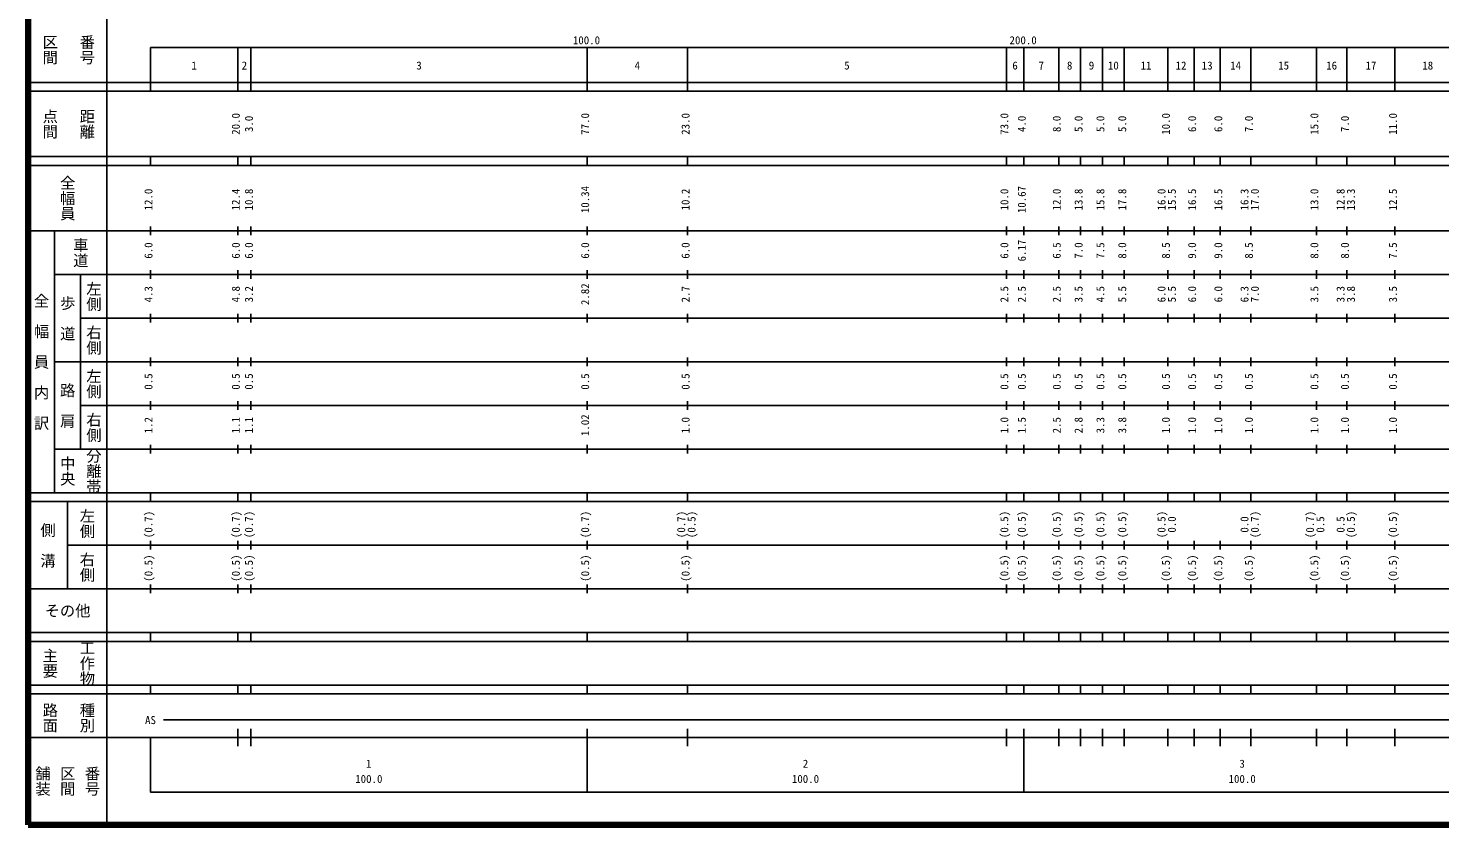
# Model space of a CAD drawing. Units: millimetres on the paper, enlarged 1000 times. Extents: x 40000 to 680000, y 20000 to 380000.
# Drawn here: x 40000 to 363260, y 20000 to 202409 of the extents above; entities that cross this region are included whole.
import ezdxf
from ezdxf.enums import TextEntityAlignment as Align

# ---------------------------------------------------------------- set-up
doc = ezdxf.new("R2010")
doc.units = ezdxf.units.MM
doc.header["$LTSCALE"] = 1000
doc.layers.add('M-TTL', color=2, linetype='Continuous', lineweight=140)
doc.layers.add('M-TTL-BAND', color=7, linetype='Continuous', lineweight=25)
doc.styles.add('@ＭＳ ゴシック', font='')
doc.styles.add('ＭＳ ゴシック', font='')
doc.styles.get('@ＭＳ ゴシック').set_extended_font_data('@MS Gothic')
doc.styles.get('ＭＳ ゴシック').set_extended_font_data('MS Gothic')

msp = doc.modelspace()

# ---------------------------------------------------------------- linework, layer by layer
at = {"layer": 'M-TTL'}
for p, q in [((40000, 380000), (40000, 20000)), ((40000, 20000), (680000, 20000))]:
    msp.add_line(p, q, dxfattribs=at)
at = {"layer": 'M-TTL-BAND'}
for p, q in [((58000, 370000), (58000, 20000)), ((68000, 198000), (579000, 198000)), ((68000, 198000), (68000, 188000)), ((88000, 188000), (88000, 198000)), ((91000, 188000), (91000, 198000)), ((168000, 188000), (168000, 198000)), ((191000, 188000), (191000, 198000)), ((264000, 188000), (264000, 198000)), ((268000, 188000), (268000, 198000)), ((276000, 188000), (276000, 198000)), ((281000, 188000), (281000, 198000)), ((286000, 188000), (286000, 198000)), ((291000, 188000), (291000, 198000)), ((301000, 188000), (301000, 198000)), ((307000, 188000), (307000, 198000)), ((313000, 188000), (313000, 198000)), ((320000, 188000), (320000, 198000)), ((335000, 188000), (335000, 198000)), ((342000, 188000), (342000, 198000)), ((353000, 188000), (353000, 198000)), ((40000, 190000), (579000, 190000)), ((40000, 188000), (579000, 188000)), ((40000, 173000), (579000, 173000)), ((68000, 171000), (68000, 173000)), ((88000, 171000), (88000, 173000)), ((91000, 171000), (91000, 173000)), ((168000, 171000), (168000, 173000)), ((191000, 171000), (191000, 173000)), ((264000, 171000), (264000, 173000)), ((268000, 171000), (268000, 173000)), ((276000, 171000), (276000, 173000)), ((281000, 171000), (281000, 173000)), ((286000, 171000), (286000, 173000)), ((291000, 171000), (291000, 173000)), ((301000, 171000), (301000, 173000)), ((307000, 171000), (307000, 173000)), ((313000, 171000), (313000, 173000)), ((320000, 171000), (320000, 173000)), ((335000, 171000), (335000, 173000)), ((342000, 171000), (342000, 173000)), ((353000, 171000), (353000, 173000)), ((40000, 171000), (579000, 171000)), ((40000, 156000), (579000, 156000)), ((46000, 96000), (46000, 156000)), ((68000, 155000), (68000, 157000)), ((88000, 155000), (88000, 157000)), ((91000, 155000), (91000, 157000)), ((168000, 155000), (168000, 157000)), ((191000, 155000), (191000, 157000)), ((264000, 155000), (264000, 157000)), ((268000, 155000), (268000, 157000)), ((276000, 155000), (276000, 157000)), ((281000, 155000), (281000, 157000)), ((286000, 155000), (286000, 157000)), ((291000, 155000), (291000, 157000)), ((301000, 155000), (301000, 157000)), ((307000, 155000), (307000, 157000)), ((313000, 155000), (313000, 157000)), ((320000, 155000), (320000, 157000)), ((335000, 155000), (335000, 157000)), ((342000, 155000), (342000, 157000)), ((353000, 155000), (353000, 157000)), ((46000, 146000), (579000, 146000)), ((52000, 146000), (52000, 106000)), ((68000, 145000), (68000, 147000)), ((88000, 145000), (88000, 147000)), ((91000, 145000), (91000, 147000)), ((168000, 145000), (168000, 147000)), ((191000, 145000), (191000, 147000)), ((264000, 145000), (264000, 147000)), ((268000, 145000), (268000, 147000)), ((276000, 145000), (276000, 147000)), ((281000, 145000), (281000, 147000)), ((286000, 145000), (286000, 147000)), ((291000, 145000), (291000, 147000)), ((301000, 145000), (301000, 147000)), ((307000, 145000), (307000, 147000)), ((313000, 145000), (313000, 147000)), ((320000, 145000), (320000, 147000)), ((335000, 145000), (335000, 147000)), ((342000, 145000), (342000, 147000)), ((353000, 145000), (353000, 147000)), ((52000, 136000), (579000, 136000)), ((68000, 135000), (68000, 137000)), ((88000, 135000), (88000, 137000)), ((91000, 135000), (91000, 137000)), ((168000, 135000), (168000, 137000)), ((191000, 135000), (191000, 137000)), ((264000, 135000), (264000, 137000)), ((268000, 135000), (268000, 137000)), ((276000, 135000), (276000, 137000)), ((281000, 135000), (281000, 137000)), ((286000, 135000), (286000, 137000)), ((291000, 135000), (291000, 137000)), ((301000, 135000), (301000, 137000)), ((307000, 135000), (307000, 137000)), ((313000, 135000), (313000, 137000)), ((320000, 135000), (320000, 137000)), ((335000, 135000), (335000, 137000)), ((342000, 135000), (342000, 137000)), ((353000, 135000), (353000, 137000)), ((68000, 125000), (68000, 127000)), ((88000, 125000), (88000, 127000)), ((91000, 125000), (91000, 127000)), ((168000, 125000), (168000, 127000)), ((191000, 125000), (191000, 127000)), ((264000, 125000), (264000, 127000)), ((268000, 125000), (268000, 127000)), ((276000, 125000), (276000, 127000)), ((281000, 125000), (281000, 127000)), ((286000, 125000), (286000, 127000)), ((291000, 125000), (291000, 127000)), ((301000, 125000), (301000, 127000)), ((307000, 125000), (307000, 127000)), ((313000, 125000), (313000, 127000)), ((320000, 125000), (320000, 127000)), ((335000, 125000), (335000, 127000)), ((342000, 125000), (342000, 127000)), ((353000, 125000), (353000, 127000)), ((46000, 126000), (579000, 126000)), ((68000, 115000), (68000, 117000)), ((88000, 115000), (88000, 117000)), ((91000, 115000), (91000, 117000)), ((168000, 115000), (168000, 117000)), ((191000, 115000), (191000, 117000)), ((264000, 115000), (264000, 117000)), ((268000, 115000), (268000, 117000)), ((276000, 115000), (276000, 117000)), ((281000, 115000), (281000, 117000)), ((286000, 115000), (286000, 117000)), ((291000, 115000), (291000, 117000)), ((301000, 115000), (301000, 117000)), ((307000, 115000), (307000, 117000)), ((313000, 115000), (313000, 117000)), ((320000, 115000), (320000, 117000)), ((335000, 115000), (335000, 117000)), ((342000, 115000), (342000, 117000)), ((353000, 115000), (353000, 117000)), ((52000, 116000), (579000, 116000)), ((68000, 105000), (68000, 107000)), ((88000, 105000), (88000, 107000)), ((91000, 105000), (91000, 107000)), ((168000, 105000), (168000, 107000)), ((191000, 105000), (191000, 107000)), ((264000, 105000), (264000, 107000)), ((268000, 105000), (268000, 107000)), ((276000, 105000), (276000, 107000)), ((281000, 105000), (281000, 107000)), ((286000, 105000), (286000, 107000)), ((291000, 105000), (291000, 107000)), ((301000, 105000), (301000, 107000)), ((307000, 105000), (307000, 107000)), ((313000, 105000), (313000, 107000)), ((320000, 105000), (320000, 107000)), ((335000, 105000), (335000, 107000)), ((342000, 105000), (342000, 107000)), ((353000, 105000), (353000, 107000)), ((46000, 106000), (579000, 106000)), ((40000, 96000), (579000, 96000)), ((40000, 94000), (579000, 94000)), ((49000, 94000), (49000, 74000)), ((68000, 94000), (68000, 96000)), ((88000, 94000), (88000, 96000)), ((91000, 94000), (91000, 96000)), ((168000, 94000), (168000, 96000)), ((191000, 94000), (191000, 96000)), ((264000, 94000), (264000, 96000)), ((268000, 94000), (268000, 96000)), ((276000, 94000), (276000, 96000)), ((281000, 94000), (281000, 96000)), ((286000, 94000), (286000, 96000)), ((291000, 94000), (291000, 96000)), ((301000, 94000), (301000, 96000)), ((307000, 94000), (307000, 96000)), ((313000, 94000), (313000, 96000)), ((320000, 94000), (320000, 96000)), ((335000, 94000), (335000, 96000)), ((342000, 94000), (342000, 96000)), ((353000, 94000), (353000, 96000)), ((68000, 83000), (68000, 85000)), ((88000, 83000), (88000, 85000)), ((91000, 83000), (91000, 85000)), ((168000, 83000), (168000, 85000)), ((191000, 83000), (191000, 85000)), ((264000, 83000), (264000, 85000)), ((268000, 83000), (268000, 85000)), ((276000, 83000), (276000, 85000)), ((281000, 83000), (281000, 85000)), ((286000, 83000), (286000, 85000)), ((291000, 83000), (291000, 85000)), ((301000, 83000), (301000, 85000)), ((307000, 83000), (307000, 85000)), ((313000, 83000), (313000, 85000)), ((320000, 83000), (320000, 85000)), ((335000, 83000), (335000, 85000)), ((342000, 83000), (342000, 85000)), ((353000, 83000), (353000, 85000)), ((49000, 84000), (579000, 84000)), ((68000, 73000), (68000, 75000)), ((88000, 73000), (88000, 75000)), ((91000, 73000), (91000, 75000)), ((168000, 73000), (168000, 75000)), ((191000, 73000), (191000, 75000)), ((264000, 73000), (264000, 75000)), ((268000, 73000), (268000, 75000)), ((276000, 73000), (276000, 75000)), ((281000, 73000), (281000, 75000)), ((286000, 73000), (286000, 75000)), ((291000, 73000), (291000, 75000)), ((301000, 73000), (301000, 75000)), ((307000, 73000), (307000, 75000)), ((313000, 73000), (313000, 75000)), ((320000, 73000), (320000, 75000)), ((335000, 73000), (335000, 75000)), ((342000, 73000), (342000, 75000)), ((353000, 73000), (353000, 75000)), ((40000, 74000), (579000, 74000)), ((40000, 64000), (579000, 64000)), ((40000, 62000), (579000, 62000)), ((68000, 62000), (68000, 64000)), ((88000, 62000), (88000, 64000)), ((91000, 62000), (91000, 64000)), ((168000, 62000), (168000, 64000)), ((191000, 62000), (191000, 64000)), ((264000, 62000), (264000, 64000)), ((268000, 62000), (268000, 64000)), ((276000, 62000), (276000, 64000)), ((281000, 62000), (281000, 64000)), ((286000, 62000), (286000, 64000)), ((291000, 62000), (291000, 64000)), ((301000, 62000), (301000, 64000)), ((307000, 62000), (307000, 64000)), ((313000, 62000), (313000, 64000)), ((320000, 62000), (320000, 64000)), ((335000, 62000), (335000, 64000)), ((342000, 62000), (342000, 64000)), ((353000, 62000), (353000, 64000)), ((40000, 52000), (579000, 52000)), ((68000, 50000), (68000, 52000)), ((88000, 50000), (88000, 52000)), ((91000, 50000), (91000, 52000)), ((168000, 50000), (168000, 52000)), ((191000, 50000), (191000, 52000)), ((264000, 50000), (264000, 52000)), ((268000, 50000), (268000, 52000)), ((276000, 50000), (276000, 52000)), ((281000, 50000), (281000, 52000)), ((286000, 50000), (286000, 52000)), ((291000, 50000), (291000, 52000)), ((301000, 50000), (301000, 52000)), ((307000, 50000), (307000, 52000)), ((313000, 50000), (313000, 52000)), ((320000, 50000), (320000, 52000)), ((335000, 50000), (335000, 52000)), ((342000, 50000), (342000, 52000)), ((353000, 50000), (353000, 52000)), ((40000, 50000), (579000, 50000)), ((71000, 44000), (565000, 44000)), ((40000, 40000), (579000, 40000)), ((68000, 40000), (68000, 27500)), ((88000, 38000), (88000, 42000)), ((91000, 38000), (91000, 42000)), ((168000, 27500), (168000, 42000)), ((191000, 38000), (191000, 42000)), ((264000, 38000), (264000, 42000)), ((268000, 27500), (268000, 42000)), ((276000, 38000), (276000, 42000)), ((281000, 38000), (281000, 42000)), ((286000, 38000), (286000, 42000)), ((291000, 38000), (291000, 42000)), ((301000, 38000), (301000, 42000)), ((307000, 38000), (307000, 42000)), ((313000, 38000), (313000, 42000)), ((320000, 38000), (320000, 42000)), ((335000, 38000), (335000, 42000)), ((342000, 38000), (342000, 42000)), ((353000, 38000), (353000, 42000)), ((68000, 27500), (579000, 27500))]:
    msp.add_line(p, q, dxfattribs=at)

# ---------------------------------------------------------------- texts
at = {"layer": 'M-TTL-BAND', "style": '@ＭＳ ゴシック'}
for s, p in [('区間', (45000, 197500)), ('番号', (53500, 197500)), ('点間', (45000, 180500)), ('距離', (53500, 180500)), ('全幅員', (49000, 163500)), ('車道', (52000, 151000)), ('左側', (55000, 141000)), ('全\u3000幅\u3000員\u3000内\u3000訳', (43000, 126000)), ('歩\u3000道', (49000, 136000)), ('右側', (55000, 131000)), ('左側', (55000, 121000)), ('路\u3000肩', (49000, 116000)), ('右側', (55000, 111000)), ('中央', (49000, 101000)), ('分離帯', (55000, 101000)), ('左側', (53500, 89000)), ('側\u3000溝', (44500, 84000)), ('右側', (53500, 79000)), ('工作物', (53500, 57000)), ('主要', (45000, 57000)), ('路面', (45000, 44500)), ('種別', (53500, 44500)), ('舗装', (43333, 30000)), ('区間', (49000, 30000)), ('番号', (54667, 30000))]:
    msp.add_text(s, height=2566, rotation=270, dxfattribs=at).set_placement(p, align=Align.MIDDLE_CENTER)
at = {"layer": 'M-TTL-BAND', "style": 'ＭＳ ゴシック'}
for s, p in [('100.0', (167844, 198195)), ('200.0', (267844, 198195)), ('1', (78000, 192405)), ('2', (89500, 192405)), ('3', (129500, 192405)), ('4', (179500, 192405)), ('5', (227500, 192405)), ('6', (266000, 192405)), ('7', (272000, 192405)), ('8', (278500, 192405)), ('9', (283500, 192405)), ('10', (288500, 192405)), ('11', (296000, 192405)), ('12', (304000, 192405)), ('13', (310000, 192405)), ('14', (316500, 192405)), ('15', (327500, 192405)), ('16', (338500, 192405)), ('17', (347500, 192405)), ('18', (360500, 192405)), ('AS', (68000, 42500)), ('1', (118000, 32523)), ('2', (218000, 32523)), ('3', (318000, 32523)), ('100.0', (118000, 29033)), ('100.0', (218000, 29033)), ('100.0', (318000, 29033))]:
    msp.add_text(s, height=1833, dxfattribs=at).set_placement(p, align=Align.BOTTOM_CENTER)
for s, p in [('20.0', (89000, 180500)), ('3.0', (92000, 180500)), ('77.0', (169000, 180500)), ('23.0', (192000, 180500)), ('73.0', (265000, 180500)), ('4.0', (269000, 180500)), ('8.0', (277000, 180500)), ('5.0', (282000, 180500)), ('5.0', (287000, 180500)), ('5.0', (292000, 180500)), ('10.0', (302000, 180500)), ('6.0', (308000, 180500)), ('6.0', (314000, 180500)), ('7.0', (321000, 180500)), ('15.0', (336000, 180500)), ('7.0', (343000, 180500)), ('11.0', (354000, 180500)), ('12.0', (69000, 163174)), ('12.4', (89000, 163174)), ('10.8', (92000, 163174)), ('10.34', (169000, 163174)), ('10.2', (192000, 163174)), ('10.0', (265000, 163174)), ('10.67', (269000, 163174)), ('12.0', (277000, 163174)), ('13.8', (282000, 163174)), ('15.8', (287000, 163174)), ('17.8', (292000, 163174)), ('16.0', (301000, 163174)), ('15.5', (303370, 163174)), ('16.5', (308000, 163174)), ('16.5', (314000, 163174)), ('16.3', (320000, 163174)), ('17.0', (322370, 163174)), ('13.0', (336000, 163174)), ('12.8', (342000, 163174)), ('13.3', (344370, 163174)), ('12.5', (354000, 163174)), ('6.0', (69000, 151500)), ('6.0', (89000, 151500)), ('6.0', (92000, 151500)), ('6.0', (169000, 151500)), ('6.0', (192000, 151500)), ('6.0', (265000, 151500)), ('6.17', (269000, 151500)), ('6.5', (277000, 151500)), ('7.0', (282000, 151500)), ('7.5', (287000, 151500)), ('8.0', (292000, 151500)), ('8.5', (302000, 151500)), ('9.0', (308000, 151500)), ('9.0', (314000, 151500)), ('8.5', (321000, 151500)), ('8.0', (336000, 151500)), ('8.0', (343000, 151500)), ('7.5', (354000, 151500)), ('4.3', (69000, 141500)), ('4.8', (89000, 141500)), ('3.2', (92000, 141500)), ('2.82', (169000, 141500)), ('2.7', (192000, 141500)), ('2.5', (265000, 141500)), ('2.5', (269000, 141500)), ('2.5', (277000, 141500)), ('3.5', (282000, 141500)), ('4.5', (287000, 141500)), ('5.5', (292000, 141500)), ('6.0', (301000, 141500)), ('5.5', (303370, 141500)), ('6.0', (308000, 141500)), ('6.0', (314000, 141500)), ('6.3', (320000, 141500)), ('7.0', (322370, 141500)), ('3.5', (336000, 141500)), ('3.3', (342000, 141500)), ('3.8', (344370, 141500)), ('3.5', (354000, 141500)), ('0.5', (69000, 121500)), ('0.5', (89000, 121500)), ('0.5', (92000, 121500)), ('0.5', (169000, 121500)), ('0.5', (192000, 121500)), ('0.5', (265000, 121500)), ('0.5', (269000, 121500)), ('0.5', (277000, 121500)), ('0.5', (282000, 121500)), ('0.5', (287000, 121500)), ('0.5', (292000, 121500)), ('0.5', (302000, 121500)), ('0.5', (308000, 121500)), ('0.5', (314000, 121500)), ('0.5', (321000, 121500)), ('0.5', (336000, 121500)), ('0.5', (343000, 121500)), ('0.5', (354000, 121500)), ('1.2', (69000, 111500)), ('1.1', (89000, 111500)), ('1.1', (92000, 111500)), ('1.02', (169000, 111500)), ('1.02', (169000, 111500)), ('1.0', (192000, 111500)), ('1.0', (265000, 111500)), ('1.5', (269000, 111500)), ('2.5', (277000, 111500)), ('2.8', (282000, 111500)), ('3.3', (287000, 111500)), ('3.8', (292000, 111500)), ('1.0', (302000, 111500)), ('1.0', (308000, 111500)), ('1.0', (314000, 111500)), ('1.0', (321000, 111500)), ('1.0', (336000, 111500)), ('1.0', (343000, 111500)), ('1.0', (354000, 111500)), ('(0.7)', (69000, 88764)), ('(0.7)', (89000, 88764)), ('(0.7)', (92000, 88764)), ('(0.7)', (169000, 88764)), ('(0.7)', (191000, 88764)), ('(0.5)', (193370, 88764)), ('(0.5)', (265000, 88764)), ('(0.5)', (269000, 88764)), ('(0.5)', (277000, 88764)), ('(0.5)', (282000, 88764)), ('(0.5)', (287000, 88764)), ('(0.5)', (292000, 88764)), ('(0.5)', (301000, 88764)), ('(0.7)', (322370, 88764)), ('(0.7)', (335000, 88764)), ('(0.5)', (344370, 88764)), ('(0.5)', (354000, 88764)), ('0.0', (303370, 88764)), ('0.0', (320000, 88764)), ('0.5', (337370, 88764)), ('0.5', (342000, 88764)), ('(0.5)', (69000, 78764)), ('(0.5)', (89000, 78764)), ('(0.5)', (92000, 78764)), ('(0.5)', (169000, 78764)), ('(0.5)', (192000, 78764)), ('(0.5)', (265000, 78764)), ('(0.5)', (269000, 78764)), ('(0.5)', (277000, 78764)), ('(0.5)', (282000, 78764)), ('(0.5)', (287000, 78764)), ('(0.5)', (292000, 78764)), ('(0.5)', (302000, 78764)), ('(0.5)', (308000, 78764)), ('(0.5)', (314000, 78764)), ('(0.5)', (321000, 78764)), ('(0.5)', (336000, 78764)), ('(0.5)', (343000, 78764)), ('(0.5)', (354000, 78764))]:
    msp.add_text(s, height=1833, rotation=90, dxfattribs=at).set_placement(p, align=Align.BOTTOM_CENTER)
msp.add_text('その他', height=2566, dxfattribs=at).set_placement((49000, 69000), align=Align.MIDDLE_CENTER)

doc.saveas('drawing.dxf')
